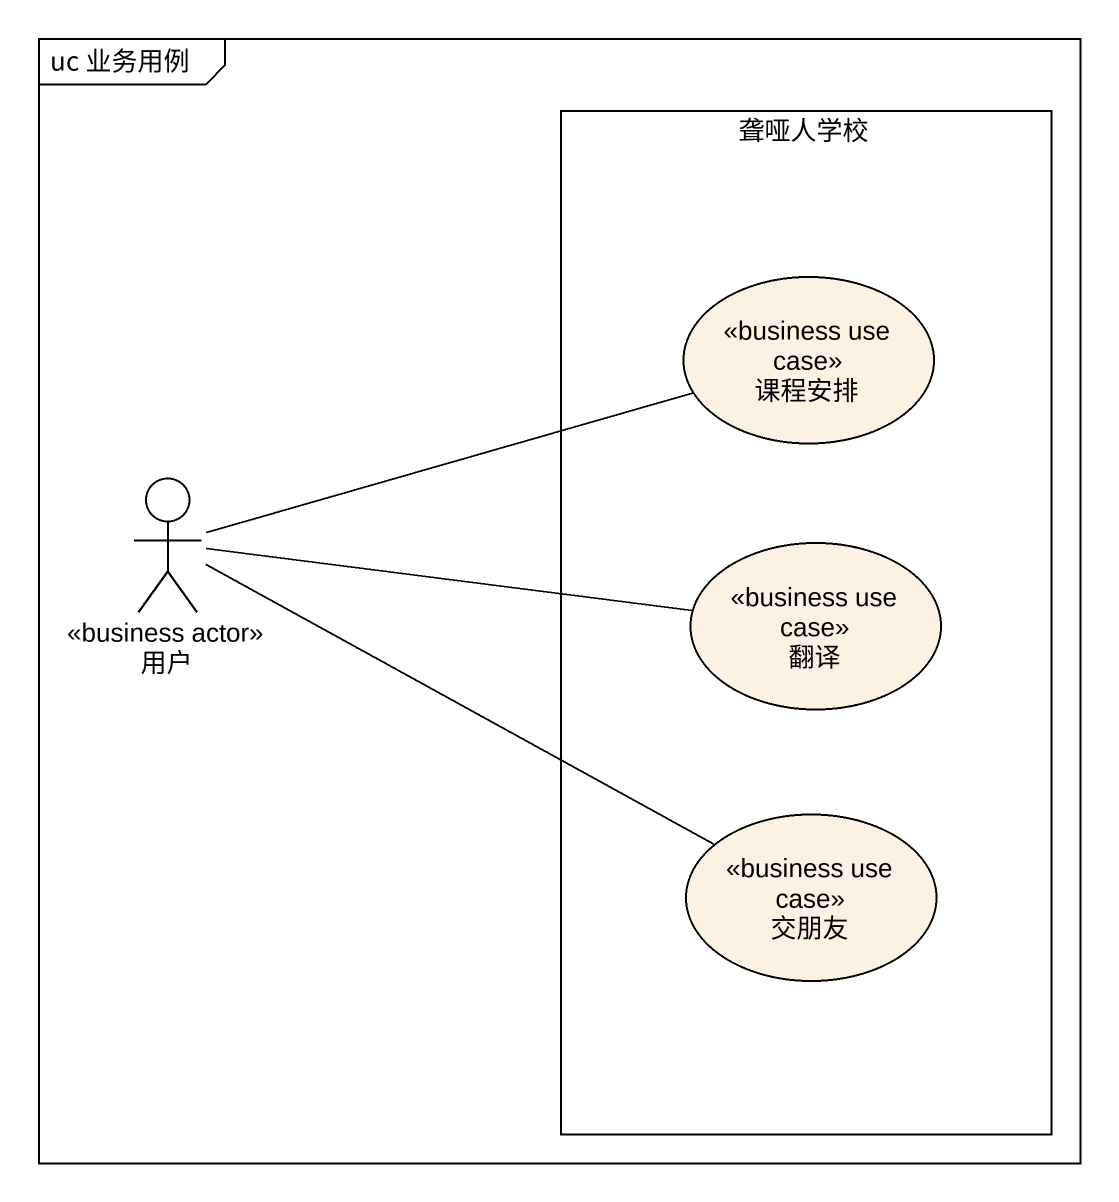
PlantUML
@startuml
mainframe uc 业务用例
rectangle 聋哑人学校 {
  usecase 课程安排 <<business use case>>
  usecase 翻译 <<business use case>>
  usecase 交朋友 <<business use case>>
}
actor 用户 <<business actor>>
课程安排 -left- 用户
翻译 -left- 用户
交朋友 -left- 用户
@enduml
